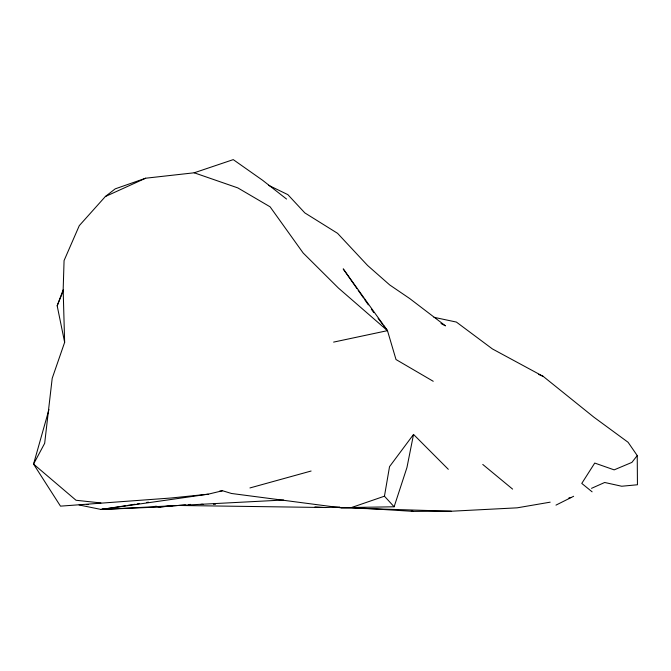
<?xml version="1.0" encoding="UTF-8"?>
<svg xmlns="http://www.w3.org/2000/svg" width="671" height="671" viewBox="0 0 671 671"><rect width="100%" height="100%" fill="white"/><g stroke="black" fill="none" stroke-linecap="round" stroke-linejoin="round"><path stroke-width="1.01" d="M550.178 502.168L517.165 507.83L451.306 511.227L341.036 507.813L231.487 493.479L222.529 490.744L208.236 494.175L171.248 497.991L60.482 506.144L33.55 464.089L44.672 443.313L52.204 378.31L64.642 342.353L63.166 289.838L64.072 260.566L79.279 225.649L105.355 196.528L115.219 188.853L145.641 178.218L194.196 172.791L233.256 159.623L262.562 180.247L286.542 199.044M413.537 434.431L406.953 467.519L394.12 506.781L384.449 496.196L389.532 466.647L413.537 434.431L448.312 469.306M48.966 409.528L33.55 464.089L76.024 500.264L100.918 502.948M64.642 342.353L57.178 305.791L63.166 289.838M57.178 305.791L63.468 290.291M433.978 317.308L456.381 322.063L492.388 348.92L543.225 376.397L593.902 417.194L628.098 442.29L637.232 455.567L631.906 462.394L614.158 469.868L594.741 463.057L581.774 483.414L592.107 491.826M555.982 505.12L573.646 496.272M105.355 196.528L145.641 178.218M591.512 488.337L604.68 482.483L621.698 486.24L637.45 484.764L637.232 455.567M384.449 496.196L351.579 507.502L341.036 507.813M103.175 508.87L101.178 509.474L79.086 504.978M249.947 487.943L311.101 471.025M568.857 497.966L570.828 497.521M333.613 342.109L387.477 330.652L396.007 359.53L433.24 381.287M125.854 505.666L101.178 509.474L160.235 506.957L185.422 504.886M127.918 505.347L135.114 504.231M137.169 503.921L139.224 503.602M146.429 502.487L148.484 502.168M219.442 491.214L222.529 490.744M208.236 494.175L101.178 509.474L283.657 500.012M155.068 506.261L160.235 506.957L172.959 505.632M188.517 504.584L190.572 504.391M86.383 504.617L88.471 504.517M179.241 505.473L325.267 507.528L339.694 506.999M394.12 506.781L351.579 507.502L413.311 511.377L451.306 511.227M200.964 504.324L203.045 504.307M213.437 504.24L215.517 504.223M314.942 506.915L325.267 507.528M156.335 506.32L160.235 506.957M411.289 510.899L413.311 511.377M194.196 172.791L237.811 187.897L270.094 206.819L303.149 252.984L338.436 288.069L387.477 330.652L343.208 268.878L356.98 288.589M538.452 374.343L543.225 376.397M268.492 185.255L287.859 194.64L304.827 212.9L337.563 233.323L367.565 265.448L389.725 284.957L409.713 298.553L445.469 325.846L440.998 323.514M482.768 464.449L512.602 489.109M378.108 318.331L382.478 324.076M383.728 325.72L387.477 330.652M358.171 290.3L363.565 298.016M364.756 299.727L368.354 304.869M371.348 309.155L373.739 312.577"/></g></svg>
